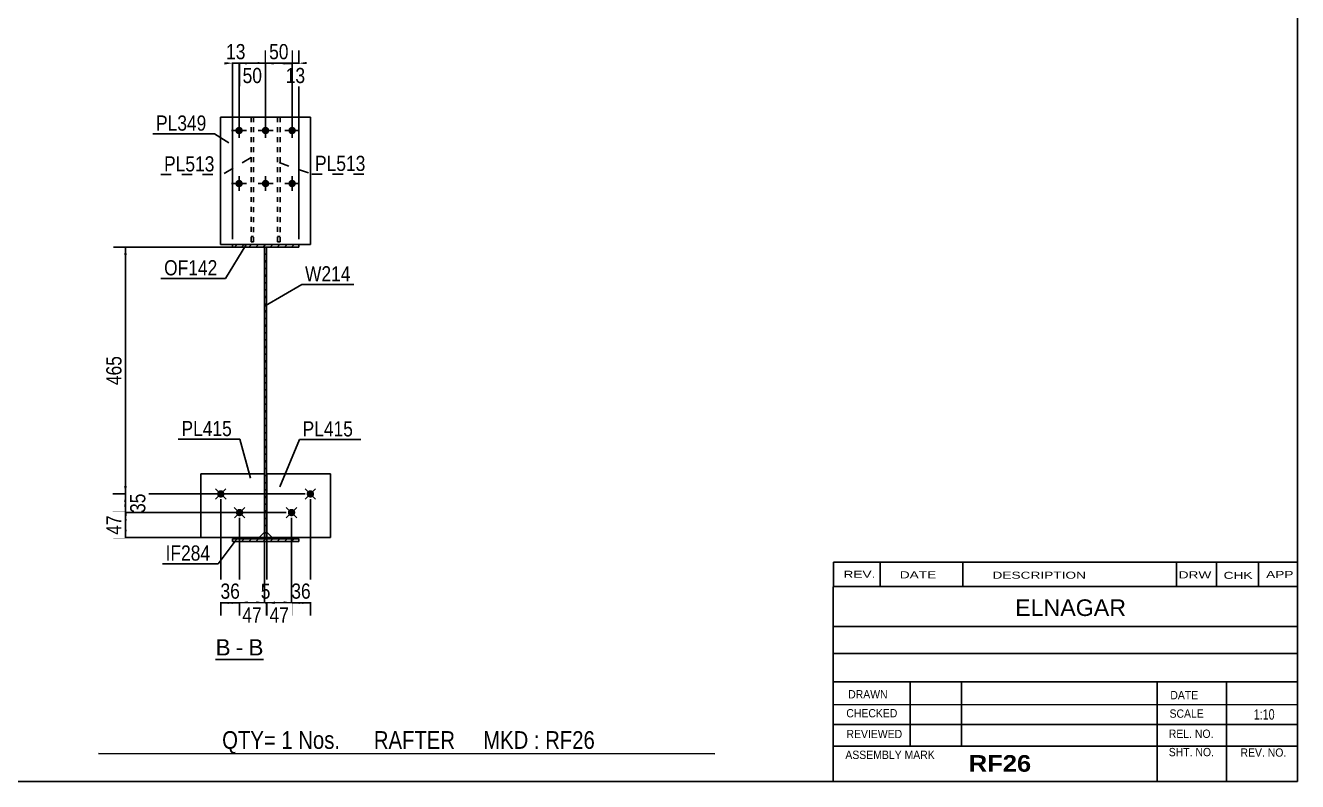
# Model space of a CAD drawing. Header units: millimetres. Extents: x -34 to 369, y -194 to 83.
# Drawn here: x 128.8 to 368.8, y -194.2 to -51.6 of the extents above; entities that cross this region are included whole.
import ezdxf

# ---------------------------------------------------------------- set-up
doc = ezdxf.new("R2010")
doc.units = ezdxf.units.MM
doc.linetypes.add('DXK_LINE_DOT1', pattern=[1.8814, 0.9407, -0.9407])
doc.linetypes.add('DXK_LINE_DOT2', pattern=[3.9198, 1.9599, -1.9599])
doc.styles.add('Arial', font='ARIAL.TTF', dxfattribs={"height": 0.2})
doc.styles.add('Arial Bold', font='ARIALBD.TTF', dxfattribs={"height": 0.2})
doc.styles.add('Arial Narrow', font='ARIALN.TTF', dxfattribs={"height": 0.2})

# ---------------------------------------------------------------- blocks, each defined once
blk = doc.blocks.new('Unknown-627303152-1210')
at = {"color": 5, "linetype": 'Continuous'}
for p, q in [((368.76, -194.25), (368.76, 82.75)), ((-31.24, -194.25), (368.76, -194.25))]:
    blk.add_line(p, q, dxfattribs=at)
blk = doc.blocks.new('Unknown-627303152-15 - 1230')
at = {"color": 7, "linetype": 'Continuous'}
blk.add_line((164.68, -171.21), (173.71, -171.21), dxfattribs=at)
at = {"color": 0, "linetype": 'Continuous'}
blk.add_wipeout([(167.53, -170.46), (167.53, -167.26), (164.68, -167.26), (164.68, -170.46)], dxfattribs=at)
blk.add_wipeout([(169.91, -170.46), (169.91, -167.26), (168.49, -167.26), (168.49, -170.46)], dxfattribs=at)
at = {"color": 96, "linetype": 'Continuous', "style": 'Arial'}
blk.add_text('B', height=3.06, dxfattribs=at).set_placement((164.68, -170.46))
at = {"color": 0, "linetype": 'Continuous'}
blk.add_wipeout([(173.71, -170.46), (173.71, -167.26), (170.87, -167.26), (170.87, -170.46)], dxfattribs=at)
at = {"color": 96, "linetype": 'Continuous', "style": 'Arial'}
for s, p in [('B', (170.87, -170.46)), ('-', (168.49, -170.46))]:
    blk.add_text(s, height=3.06, dxfattribs=at).set_placement(p)
blk = doc.blocks.new('Bolt-627303152-1239 - 1230')
at = {"linetype": 'Continuous'}
for points in [[(182.57, -139.3), (182.72, -139.32), (182.86, -139.36), (182.98, -139.43), (183.09, -139.53), (183.18, -139.65), (183.24, -139.78), (183.27, -139.93), (183.27, -140.07), (183.24, -140.22), (183.18, -140.35), (183.09, -140.47), (182.98, -140.57), (182.86, -140.64), (182.72, -140.68), (182.57, -140.7), (182.42, -140.68), (182.29, -140.64), (182.16, -140.57), (182.05, -140.47), (181.96, -140.35), (181.9, -140.22), (181.87, -140.07), (181.87, -139.93), (181.9, -139.78), (181.96, -139.65), (182.05, -139.53), (182.16, -139.43), (182.29, -139.36), (182.42, -139.32)], [(179.02, -142.82), (179.16, -142.84), (179.3, -142.88), (179.43, -142.95), (179.54, -143.05), (179.63, -143.17), (179.68, -143.3), (179.72, -143.45), (179.72, -143.59), (179.68, -143.74), (179.63, -143.87), (179.54, -143.99), (179.43, -144.09), (179.3, -144.16), (179.16, -144.2), (179.02, -144.22), (178.87, -144.2), (178.73, -144.16), (178.61, -144.09), (178.5, -143.99), (178.41, -143.87), (178.35, -143.74), (178.32, -143.59), (178.32, -143.45), (178.35, -143.3), (178.41, -143.17), (178.5, -143.05), (178.61, -142.95), (178.73, -142.88), (178.87, -142.84)]]:
    blk.add_hatch(color=3, dxfattribs=at).paths.add_polyline_path(points)
at = {"color": 3, "linetype": 'Continuous'}
for p, q in [((183.56, -139.01), (181.58, -140.99)), ((183.56, -140.99), (181.58, -139.01)), ((180.01, -142.53), (178.02, -144.51)), ((180, -144.51), (178.03, -142.53))]:
    blk.add_line(p, q, dxfattribs=at)
blk = doc.blocks.new('Bolt-627303152-1240 - 1230')
at = {"linetype": 'Continuous'}
for points in [[(165.67, -139.3), (165.81, -139.32), (165.95, -139.36), (166.08, -139.43), (166.19, -139.53), (166.27, -139.65), (166.33, -139.78), (166.36, -139.93), (166.36, -140.07), (166.33, -140.22), (166.27, -140.35), (166.19, -140.47), (166.08, -140.57), (165.95, -140.64), (165.81, -140.68), (165.67, -140.7), (165.52, -140.68), (165.38, -140.64), (165.26, -140.57), (165.15, -140.47), (165.06, -140.35), (165, -140.22), (164.97, -140.07), (164.97, -139.93), (165, -139.78), (165.06, -139.65), (165.15, -139.53), (165.26, -139.43), (165.38, -139.36), (165.52, -139.32)], [(169.22, -142.82), (169.36, -142.84), (169.5, -142.88), (169.63, -142.95), (169.74, -143.05), (169.83, -143.17), (169.88, -143.3), (169.92, -143.45), (169.92, -143.59), (169.88, -143.74), (169.83, -143.87), (169.74, -143.99), (169.63, -144.09), (169.5, -144.16), (169.36, -144.2), (169.22, -144.22), (169.07, -144.2), (168.93, -144.16), (168.81, -144.09), (168.7, -143.99), (168.61, -143.87), (168.55, -143.74), (168.52, -143.59), (168.52, -143.45), (168.55, -143.3), (168.61, -143.17), (168.7, -143.05), (168.81, -142.95), (168.93, -142.88), (169.07, -142.84)]]:
    blk.add_hatch(color=3, dxfattribs=at).paths.add_polyline_path(points)
at = {"color": 3, "linetype": 'Continuous'}
for p, q in [((164.67, -139.01), (166.66, -140.99)), ((166.65, -139.01), (164.68, -140.99)), ((168.22, -142.53), (170.21, -144.51)), ((170.2, -142.53), (168.23, -144.51))]:
    blk.add_line(p, q, dxfattribs=at)
blk = doc.blocks.new('Part-627303152-1306 - 1230')
at = {"linetype": 'Continuous'}
h = blk.add_hatch(dxfattribs=at)
h.set_pattern_fill('', scale=0.3, style=0, pattern_type=0)
h.set_pattern_definition([(45, (174.3192, -148.4697), (-0.67352, 0.67352), [])])
h.paths.add_polyline_path([(173.92, -148.47), (174.32, -148.47), (174.32, -93.47), (173.92, -93.47)])
at = {"color": 2, "linetype": 'Continuous'}
for p, q in [((173.92, -148.47), (173.92, -93.47)), ((173.92, -93.47), (174.32, -93.47)), ((174.32, -93.47), (174.32, -148.47)), ((174.32, -148.47), (173.92, -148.47))]:
    blk.add_line(p, q, dxfattribs=at)
blk = doc.blocks.new('Bolt-627303152-1241 - 1230')
at = {"linetype": 'Continuous'}
for points in [[(169.12, -70.77), (169.26, -70.78), (169.4, -70.83), (169.53, -70.9), (169.64, -71), (169.73, -71.12), (169.78, -71.25), (169.82, -71.39), (169.82, -71.54), (169.78, -71.68), (169.73, -71.82), (169.64, -71.94), (169.53, -72.03), (169.4, -72.11), (169.26, -72.15), (169.12, -72.17), (168.97, -72.15), (168.83, -72.11), (168.71, -72.03), (168.6, -71.94), (168.51, -71.82), (168.45, -71.68), (168.42, -71.54), (168.42, -71.39), (168.45, -71.25), (168.51, -71.12), (168.6, -71), (168.71, -70.9), (168.83, -70.83), (168.97, -70.78)], [(174.12, -70.77), (174.26, -70.78), (174.4, -70.83), (174.53, -70.9), (174.64, -71), (174.73, -71.12), (174.78, -71.25), (174.82, -71.39), (174.82, -71.54), (174.78, -71.68), (174.73, -71.82), (174.64, -71.94), (174.53, -72.03), (174.4, -72.11), (174.26, -72.15), (174.12, -72.17), (173.97, -72.15), (173.83, -72.11), (173.71, -72.03), (173.6, -71.94), (173.51, -71.82), (173.45, -71.68), (173.42, -71.54), (173.42, -71.39), (173.45, -71.25), (173.51, -71.12), (173.6, -71), (173.71, -70.9), (173.83, -70.83), (173.97, -70.78)], [(179.12, -70.77), (179.26, -70.78), (179.4, -70.83), (179.53, -70.9), (179.64, -71), (179.73, -71.12), (179.78, -71.25), (179.82, -71.39), (179.82, -71.54), (179.78, -71.68), (179.73, -71.82), (179.64, -71.94), (179.53, -72.03), (179.4, -72.11), (179.26, -72.15), (179.12, -72.17), (178.97, -72.15), (178.83, -72.11), (178.71, -72.03), (178.6, -71.94), (178.51, -71.82), (178.45, -71.68), (178.42, -71.54), (178.42, -71.39), (178.45, -71.25), (178.51, -71.12), (178.6, -71), (178.71, -70.9), (178.83, -70.83), (178.97, -70.78)], [(169.12, -80.77), (169.26, -80.78), (169.4, -80.83), (169.53, -80.9), (169.64, -81), (169.73, -81.12), (169.78, -81.25), (169.82, -81.39), (169.82, -81.54), (169.78, -81.68), (169.73, -81.82), (169.64, -81.94), (169.53, -82.03), (169.4, -82.11), (169.26, -82.15), (169.12, -82.17), (168.97, -82.15), (168.83, -82.11), (168.71, -82.03), (168.6, -81.94), (168.51, -81.82), (168.45, -81.68), (168.42, -81.54), (168.42, -81.39), (168.45, -81.25), (168.51, -81.12), (168.6, -81), (168.71, -80.9), (168.83, -80.83), (168.97, -80.78)], [(174.12, -80.77), (174.26, -80.78), (174.4, -80.83), (174.53, -80.9), (174.64, -81), (174.73, -81.12), (174.78, -81.25), (174.82, -81.39), (174.82, -81.54), (174.78, -81.68), (174.73, -81.82), (174.64, -81.94), (174.53, -82.03), (174.4, -82.11), (174.26, -82.15), (174.12, -82.17), (173.97, -82.15), (173.83, -82.11), (173.71, -82.03), (173.6, -81.94), (173.51, -81.82), (173.45, -81.68), (173.42, -81.54), (173.42, -81.39), (173.45, -81.25), (173.51, -81.12), (173.6, -81), (173.71, -80.9), (173.83, -80.83), (173.97, -80.78)], [(179.12, -80.77), (179.26, -80.78), (179.4, -80.83), (179.53, -80.9), (179.64, -81), (179.73, -81.12), (179.78, -81.25), (179.82, -81.39), (179.82, -81.54), (179.78, -81.68), (179.73, -81.82), (179.64, -81.94), (179.53, -82.03), (179.4, -82.11), (179.26, -82.15), (179.12, -82.17), (178.97, -82.15), (178.83, -82.11), (178.71, -82.03), (178.6, -81.94), (178.51, -81.82), (178.45, -81.68), (178.42, -81.54), (178.42, -81.39), (178.45, -81.25), (178.51, -81.12), (178.6, -81), (178.71, -80.9), (178.83, -80.83), (178.97, -80.78)]]:
    blk.add_hatch(color=3, dxfattribs=at).paths.add_polyline_path(points)
at = {"color": 3, "linetype": 'Continuous'}
for p, q in [((170.52, -71.47), (167.72, -71.47)), ((169.12, -70.07), (169.12, -72.87)), ((175.52, -71.47), (172.72, -71.47)), ((174.12, -70.07), (174.12, -72.87)), ((180.52, -71.47), (177.72, -71.47)), ((179.12, -70.07), (179.12, -72.87)), ((170.52, -81.47), (167.72, -81.47)), ((169.12, -80.07), (169.12, -82.87)), ((175.52, -81.47), (172.72, -81.47)), ((174.12, -80.07), (174.12, -82.87)), ((180.52, -81.47), (177.72, -81.47)), ((179.12, -80.07), (179.12, -82.87))]:
    blk.add_line(p, q, dxfattribs=at)
blk = doc.blocks.new('Part-627303152-1334 - 1230')
at = {"color": 2, "linetype": 'Continuous'}
for p, q in [((174.35, -136.22), (174.35, -136.22)), ((174.35, -147.22), (174.35, -136.22)), ((174.35, -136.22), (186.35, -136.22)), ((186.35, -136.22), (186.35, -136.22)), ((186.35, -136.22), (186.35, -148.22)), ((174.35, -147.22), (174.35, -147.22)), ((175.35, -148.22), (174.35, -147.22)), ((175.35, -148.22), (175.35, -148.22)), ((175.35, -148.22), (186.35, -148.22)), ((186.35, -148.22), (186.35, -148.22))]:
    blk.add_line(p, q, dxfattribs=at)
at = {"color": 7, "linetype": 'DXK_LINE_DOT1'}
for p, q in [((174.35, -136.22), (186.35, -136.22)), ((175.35, -148.22), (174.35, -147.22)), ((186.35, -148.22), (175.35, -148.22))]:
    blk.add_line(p, q, dxfattribs=at)
blk = doc.blocks.new('Part-627303152-1339 - 1230')
at = {"color": 2, "linetype": 'Continuous'}
for p, q in [((161.89, -136.22), (161.89, -136.22)), ((161.89, -148.22), (161.89, -136.22)), ((161.89, -136.22), (173.89, -136.22)), ((173.89, -136.22), (173.89, -136.22)), ((173.89, -136.22), (173.89, -147.22)), ((161.89, -148.22), (161.89, -148.22)), ((172.89, -148.22), (161.89, -148.22)), ((172.89, -148.22), (173.89, -147.22)), ((172.89, -148.22), (172.89, -148.22)), ((173.89, -147.22), (173.89, -147.22))]:
    blk.add_line(p, q, dxfattribs=at)
at = {"color": 7, "linetype": 'DXK_LINE_DOT1'}
for p, q in [((161.89, -136.22), (173.89, -136.22)), ((172.89, -148.22), (161.89, -148.22)), ((173.89, -147.22), (172.89, -148.22))]:
    blk.add_line(p, q, dxfattribs=at)
blk = doc.blocks.new('Part-627303152-2517 - 1230')
at = {"color": 7, "linetype": 'DXK_LINE_DOT1'}
for p, q in [((176.37, -92.47), (176.37, -68.97)), ((176.87, -68.97), (176.87, -92.47)), ((176.37, -91.47), (176.87, -91.47)), ((176.37, -92.47), (176.87, -92.47))]:
    blk.add_line(p, q, dxfattribs=at)
blk = doc.blocks.new('Part-627303152-1361 - 1230')
at = {"color": 2, "linetype": 'Continuous'}
for p, q in [((165.62, -68.97), (165.62, -68.97)), ((165.62, -68.97), (182.62, -68.97)), ((165.62, -68.97), (165.62, -92.97)), ((182.62, -68.97), (182.62, -68.97)), ((182.62, -68.97), (182.62, -92.97)), ((165.62, -92.97), (167.87, -92.97)), ((165.62, -92.97), (165.62, -92.97)), ((182.62, -92.97), (180.37, -92.97)), ((182.62, -92.97), (182.62, -92.97))]:
    blk.add_line(p, q, dxfattribs=at)
at = {"color": 7, "linetype": 'DXK_LINE_DOT1'}
for p, q in [((182.62, -68.97), (165.62, -68.97)), ((165.62, -68.97), (165.62, -68.97)), ((167.87, -92.97), (165.62, -92.97)), ((180.37, -92.97), (167.87, -92.97)), ((182.62, -92.97), (180.37, -92.97))]:
    blk.add_line(p, q, dxfattribs=at)
blk = doc.blocks.new('Part-627303152-1406 - 1230')
at = {"linetype": 'Continuous'}
h = blk.add_hatch(dxfattribs=at)
h.set_pattern_fill('', scale=0.3, style=0, pattern_type=0)
h.set_pattern_definition([(45, (180.3692, -148.9698), (-0.67352, 0.67352), [])])
h.paths.add_polyline_path([(167.87, -148.97), (180.37, -148.97), (180.37, -148.47), (167.87, -148.47)])
at = {"color": 2, "linetype": 'Continuous'}
for p, q in [((167.87, -148.97), (167.87, -148.47)), ((167.87, -148.47), (180.37, -148.47)), ((180.37, -148.47), (180.37, -148.97)), ((180.37, -148.97), (167.87, -148.97))]:
    blk.add_line(p, q, dxfattribs=at)
blk = doc.blocks.new('Part-627303152-1432 - 1230')
at = {"linetype": 'Continuous'}
h = blk.add_hatch(dxfattribs=at)
h.set_pattern_fill('', scale=0.3, style=0, pattern_type=0)
h.set_pattern_definition([(45, (180.3692, -93.4697), (-0.67352, 0.67352), [])])
h.paths.add_polyline_path([(167.87, -93.47), (180.37, -93.47), (180.37, -92.97), (167.87, -92.97)])
at = {"color": 2, "linetype": 'Continuous'}
for p, q in [((167.87, -93.47), (167.87, -92.97)), ((167.87, -92.97), (180.37, -92.97)), ((180.37, -93.47), (167.87, -93.47)), ((180.37, -92.97), (180.37, -93.47))]:
    blk.add_line(p, q, dxfattribs=at)
blk = doc.blocks.new('Part-627303152-2506 - 1230')
at = {"color": 7, "linetype": 'DXK_LINE_DOT1'}
for p, q in [((171.37, -92.47), (171.37, -68.97)), ((171.87, -68.97), (171.87, -92.47)), ((171.37, -91.47), (171.87, -91.47)), ((171.37, -92.47), (171.87, -92.47))]:
    blk.add_line(p, q, dxfattribs=at)
blk = doc.blocks.new('StraightDimension-627303152-10418 - 1230')
at = {"linetype": 'Continuous'}
for points in [[(180.52, -160.76), (179.02, -160.51), (180.52, -160.26)], [(181.07, -160.26), (182.57, -160.51), (181.07, -160.76)]]:
    blk.add_hatch(color=7, dxfattribs=at).paths.add_polyline_path(points)
at = {"color": 7, "linetype": 'Continuous'}
for p, q in [((182.57, -141), (182.57, -162.91)), ((179.02, -144.52), (179.02, -162.91)), ((179.02, -160.51), (182.57, -160.51))]:
    blk.add_line(p, q, dxfattribs=at)
at = {"color": 0}
blk.add_wipeout([(183.22, -160.36), (183.22, -156.16), (178.37, -156.16), (178.37, -160.36)], dxfattribs=at)
at = {"color": 3, "style": 'Arial Narrow'}
blk.add_text('36', height=2.863, dxfattribs=at).set_placement((178.97, -159.76))
blk = doc.blocks.new('StraightDimension-627303152-5157 - 1230')
at = {"linetype": 'Continuous'}
for points in [[(170.62, -59.02), (169.12, -58.77), (170.62, -58.52)], [(172.62, -58.52), (174.12, -58.77), (172.62, -59.02)]]:
    blk.add_hatch(color=7, dxfattribs=at).paths.add_polyline_path(points)
at = {"color": 7, "linetype": 'Continuous'}
for p, q in [((169.12, -70.47), (169.12, -56.37)), ((174.12, -70.47), (174.12, -56.37)), ((169.12, -58.77), (174.12, -58.77))]:
    blk.add_line(p, q, dxfattribs=at)
at = {"color": 0}
blk.add_wipeout([(174.05, -63.12), (174.05, -58.92), (169.19, -58.92), (169.19, -63.12)], dxfattribs=at)
at = {"color": 3, "style": 'Arial Narrow'}
blk.add_text('50', height=2.863, dxfattribs=at).set_placement((169.79, -62.52))
blk = doc.blocks.new('StraightDimension-627303152-5155 - 1230')
at = {"linetype": 'Continuous'}
for points in [[(177.62, -58.52), (179.12, -58.77), (177.62, -59.02)], [(181.87, -59.02), (180.37, -58.77), (181.87, -58.52)]]:
    blk.add_hatch(color=7, dxfattribs=at).paths.add_polyline_path(points)
at = {"color": 7, "linetype": 'Continuous'}
for p, q in [((179.12, -70.47), (179.12, -56.37)), ((180.37, -91.97), (180.37, -56.37)), ((179.12, -58.77), (180.37, -58.77))]:
    blk.add_line(p, q, dxfattribs=at)
at = {"color": 0}
blk.add_wipeout([(182.17, -63.12), (182.17, -58.92), (177.32, -58.92), (177.32, -63.12)], dxfattribs=at)
at = {"color": 3, "style": 'Arial Narrow'}
blk.add_text('13', height=2.863, dxfattribs=at).set_placement((177.92, -62.52))
blk = doc.blocks.new('StraightDimension-627303152-5156 - 1230')
at = {"linetype": 'Continuous'}
for points in [[(175.62, -59.02), (174.12, -58.77), (175.62, -58.52)], [(177.62, -58.52), (179.12, -58.77), (177.62, -59.02)]]:
    blk.add_hatch(color=7, dxfattribs=at).paths.add_polyline_path(points)
at = {"color": 7, "linetype": 'Continuous'}
for p, q in [((174.12, -70.47), (174.12, -56.52)), ((179.12, -70.47), (179.12, -56.52)), ((174.12, -58.77), (179.12, -58.77))]:
    blk.add_line(p, q, dxfattribs=at)
at = {"color": 0}
blk.add_wipeout([(179.05, -58.62), (179.05, -54.42), (174.19, -54.42), (174.19, -58.62)], dxfattribs=at)
at = {"color": 3, "style": 'Arial Narrow'}
blk.add_text('50', height=2.863, dxfattribs=at).set_placement((174.79, -58.02))
blk = doc.blocks.new('StraightDimension-627303152-5158 - 1230')
at = {"linetype": 'Continuous'}
for points in [[(166.37, -58.52), (167.87, -58.77), (166.37, -59.02)], [(170.62, -59.02), (169.12, -58.77), (170.62, -58.52)]]:
    blk.add_hatch(color=7, dxfattribs=at).paths.add_polyline_path(points)
at = {"color": 7, "linetype": 'Continuous'}
for p, q in [((167.87, -91.97), (167.87, -56.52)), ((169.12, -70.47), (169.12, -56.52)), ((167.87, -58.77), (169.12, -58.77))]:
    blk.add_line(p, q, dxfattribs=at)
at = {"color": 0}
blk.add_wipeout([(170.92, -58.62), (170.92, -54.42), (166.07, -54.42), (166.07, -58.62)], dxfattribs=at)
at = {"color": 3, "style": 'Arial Narrow'}
blk.add_text('13', height=2.863, dxfattribs=at).set_placement((166.67, -58.02))
blk = doc.blocks.new('StraightDimension-627303152-7655 - 1230')
at = {"linetype": 'Continuous'}
for points in [[(147.44, -94.97), (147.69, -93.47), (147.94, -94.97)], [(147.94, -138.5), (147.69, -140), (147.44, -138.5)]]:
    blk.add_hatch(color=7, dxfattribs=at).paths.add_polyline_path(points)
at = {"color": 7, "linetype": 'Continuous'}
for p, q in [((179.37, -93.47), (145.44, -93.47)), ((147.69, -140), (147.69, -93.47)), ((181.57, -140), (145.44, -140))]:
    blk.add_line(p, q, dxfattribs=at)
at = {"color": 0}
blk.add_wipeout([(147.54, -113.39), (143.34, -113.39), (143.34, -120.08), (147.54, -120.08)], dxfattribs=at)
at = {"color": 3, "style": 'Arial Narrow'}
blk.add_text('465', height=2.863, rotation=90.0002, dxfattribs=at).set_placement((146.94, -119.48))
blk = doc.blocks.new('StraightDimension-627303152-10419 - 1230')
at = {"linetype": 'Continuous'}
for points in [[(175.85, -160.76), (174.35, -160.51), (175.85, -160.26)], [(177.52, -160.26), (179.02, -160.51), (177.52, -160.76)]]:
    blk.add_hatch(color=7, dxfattribs=at).paths.add_polyline_path(points)
at = {"color": 7, "linetype": 'Continuous'}
for p, q in [((174.35, -144.52), (174.35, -162.76)), ((179.02, -144.52), (179.02, -162.76)), ((174.35, -160.51), (179.02, -160.51))]:
    blk.add_line(p, q, dxfattribs=at)
at = {"color": 0}
blk.add_wipeout([(179.11, -164.86), (179.11, -160.66), (174.26, -160.66), (174.26, -164.86)], dxfattribs=at)
at = {"color": 3, "style": 'Arial Narrow'}
blk.add_text('47', height=2.863, dxfattribs=at).set_placement((174.86, -164.26))
blk = doc.blocks.new('StraightDimension-627303152-7656 - 1230')
at = {"linetype": 'Continuous'}
for points in [[(147.44, -141.5), (147.69, -140), (147.94, -141.5)], [(147.94, -142.02), (147.69, -143.52), (147.44, -142.02)]]:
    blk.add_hatch(color=7, dxfattribs=at).paths.add_polyline_path(points)
at = {"color": 7, "linetype": 'Continuous'}
for p, q in [((181.57, -140), (145.29, -140)), ((147.69, -143.52), (147.69, -140)), ((178.02, -143.52), (145.29, -143.52))]:
    blk.add_line(p, q, dxfattribs=at)
at = {"color": 0}
blk.add_wipeout([(152.04, -139.33), (147.84, -139.33), (147.84, -144.19), (152.04, -144.19)], dxfattribs=at)
at = {"color": 3, "style": 'Arial Narrow'}
blk.add_text('35', height=2.863, rotation=90.0002, dxfattribs=at).set_placement((151.44, -143.59))
blk = doc.blocks.new('StraightDimension-627303152-7657 - 1230')
at = {"linetype": 'Continuous'}
for points in [[(147.44, -145.02), (147.69, -143.52), (147.94, -145.02)], [(147.94, -146.72), (147.69, -148.22), (147.44, -146.72)]]:
    blk.add_hatch(color=7, dxfattribs=at).paths.add_polyline_path(points)
at = {"color": 7, "linetype": 'Continuous'}
for p, q in [((178.02, -143.52), (145.44, -143.52)), ((147.69, -148.22), (147.69, -143.52)), ((185.35, -148.22), (145.44, -148.22))]:
    blk.add_line(p, q, dxfattribs=at)
at = {"color": 0}
blk.add_wipeout([(147.54, -143.44), (143.34, -143.44), (143.34, -148.3), (147.54, -148.3)], dxfattribs=at)
at = {"color": 3, "style": 'Arial Narrow'}
blk.add_text('47', height=2.863, rotation=90.0002, dxfattribs=at).set_placement((146.94, -147.7))
blk = doc.blocks.new('StraightDimension-627303152-10420 - 1230')
at = {"linetype": 'Continuous'}
for points in [[(172.39, -160.26), (173.89, -160.51), (172.39, -160.76)], [(175.85, -160.76), (174.35, -160.51), (175.85, -160.26)]]:
    blk.add_hatch(color=7, dxfattribs=at).paths.add_polyline_path(points)
at = {"color": 7, "linetype": 'Continuous'}
for p, q in [((173.89, -144.52), (173.89, -162.91)), ((174.35, -144.52), (174.35, -162.91)), ((173.89, -160.51), (174.35, -160.51))]:
    blk.add_line(p, q, dxfattribs=at)
at = {"color": 0}
blk.add_wipeout([(175.63, -160.36), (175.63, -156.16), (172.61, -156.16), (172.61, -160.36)], dxfattribs=at)
at = {"color": 3, "style": 'Arial Narrow'}
blk.add_text('5', height=2.86, dxfattribs=at).set_placement((173.21, -159.76))
blk = doc.blocks.new('StraightDimension-627303152-10421 - 1230')
at = {"linetype": 'Continuous'}
for points in [[(170.72, -160.76), (169.22, -160.51), (170.72, -160.26)], [(172.39, -160.26), (173.89, -160.51), (172.39, -160.76)]]:
    blk.add_hatch(color=7, dxfattribs=at).paths.add_polyline_path(points)
at = {"color": 7, "linetype": 'Continuous'}
for p, q in [((169.22, -144.52), (169.22, -162.76)), ((173.89, -144.52), (173.89, -162.76)), ((169.22, -160.51), (173.89, -160.51))]:
    blk.add_line(p, q, dxfattribs=at)
at = {"color": 0}
blk.add_wipeout([(173.98, -164.86), (173.98, -160.66), (169.13, -160.66), (169.13, -164.86)], dxfattribs=at)
at = {"color": 3, "style": 'Arial Narrow'}
blk.add_text('47', height=2.863, dxfattribs=at).set_placement((169.73, -164.26))
blk = doc.blocks.new('StraightDimension-627303152-10422 - 1230')
at = {"linetype": 'Continuous'}
for points in [[(167.17, -160.76), (165.67, -160.51), (167.17, -160.26)], [(167.72, -160.26), (169.22, -160.51), (167.72, -160.76)]]:
    blk.add_hatch(color=7, dxfattribs=at).paths.add_polyline_path(points)
at = {"color": 7, "linetype": 'Continuous'}
for p, q in [((165.67, -141), (165.67, -162.91)), ((169.22, -144.52), (169.22, -162.91)), ((165.67, -160.51), (169.22, -160.51))]:
    blk.add_line(p, q, dxfattribs=at)
at = {"color": 0}
blk.add_wipeout([(169.87, -160.36), (169.87, -156.16), (165.02, -156.16), (165.02, -160.36)], dxfattribs=at)
at = {"color": 3, "style": 'Arial Narrow'}
blk.add_text('36', height=2.863, dxfattribs=at).set_placement((165.62, -159.76))
blk = doc.blocks.new('CBS_CALLOFF-627303152-10474')
at = {"color": 7, "linetype": 'Continuous'}
blk.add_line((142.63, -188.98), (258.87, -189), dxfattribs=at)
at = {"color": 3, "linetype": 'Continuous', "style": 'Arial Narrow'}
blk.add_text('QTY= 1 Nos.      RAFTER     MKD : RF26', height=3.3405, dxfattribs=at).set_placement((165.93, -188.08))
blk = doc.blocks.new('CBS_NAME_BLOG-627303152-10475')
at = {"color": 7, "linetype": 'Continuous'}
for p, q in [((281.16, -157.49), (368.68, -157.49)), ((281.16, -194.2), (281.16, -157.5)), ((281.17, -165.03), (368.68, -165.03)), ((281.24, -170.09), (368.76, -170.09)), ((281.16, -175.46), (368.68, -175.46)), ((295.69, -187.56), (295.69, -175.46)), ((305.37, -187.54), (305.37, -175.47)), ((342.29, -194.2), (342.29, -175.47)), ((355.34, -194.2), (355.34, -175.46)), ((281.17, -179.76), (368.76, -179.74)), ((281.16, -183.5), (368.68, -183.5)), ((281.16, -187.55), (368.68, -187.55)), ((281.16, -194.25), (368.76, -194.25))]:
    blk.add_line(p, q, dxfattribs=at)
at = {"color": 3, "linetype": 'Continuous', "style": 'Arial'}
blk.add_text('ELNAGAR', height=3.133, dxfattribs=at).set_placement((315.49, -163.02))
at = {"color": 3, "linetype": 'Continuous'}
for s, height, style, width, p in [('DRAWN', 1.566, 'Arial', 0.9, (284, -178.57)), ('DATE', 1.566, 'Arial', 0.9, (344.76, -178.73)), ('CHECKED', 1.566, 'Arial', 0.9, (283.65, -182.14)), ('SCALE', 1.566, 'Arial', 0.9, (344.61, -182.21)), ('1:10', 1.957, 'Arial Narrow', 0.9, (360.5, -182.56)), ('REVIEWED', 1.566, 'Arial', 0.9, (283.68, -186.06)), ('REL. NO.', 1.566, 'Arial', 0.9, (344.47, -186.01)), ('ASSEMBLY MARK', 1.5663, 'Arial', 0.9, (283.47, -189.99)), ('RF26', 3.131, 'Arial Bold', 1.1, (306.74, -192.39)), ('SHT. NO.', 1.566, 'Arial', 0.9, (344.46, -189.47)), ('REV. NO.', 1.566, 'Arial', 0.9, (357.99, -189.56))]:
    blk.add_text(s, height=height, dxfattribs=dict(at, style=style, width=width)).set_placement(p)
blk = doc.blocks.new('CBS_REVISION-627303152-10476')
at = {"color": 7, "linetype": 'Continuous'}
for p, q in [((281.25, -152.86), (281.25, -157.49)), ((281.25, -152.87), (368.75, -152.87)), ((290.04, -152.86), (290.04, -157.49)), ((305.64, -152.86), (305.64, -157.43)), ((345.9, -152.86), (345.9, -157.49)), ((353.44, -152.86), (353.44, -157.49)), ((361.38, -152.87), (361.38, -157.49)), ((281.25, -157.49), (368.75, -157.49))]:
    blk.add_line(p, q, dxfattribs=at)
at = {"color": 7, "style": 'Arial Narrow', "width": 1.7}
for s, height, p in [('REV.', 1.326, (283.11, -155.82)), ('DATE', 1.326, (293.73, -155.93)), ('DESCRIPTION', 1.3257, (311.21, -155.99)), ('DRW', 1.326, (346.33, -155.93)), ('CHK', 1.326, (354.81, -156.02)), ('APP', 1.326, (362.82, -155.86))]:
    blk.add_text(s, height=height, dxfattribs=at).set_placement(p)
blk = doc.blocks.new('Mark-627303152-1330 - 1230')
at = {"color": 0}
blk.add_wipeout([(190.61, -129.16), (190.61, -126.16), (181.1, -126.16), (181.1, -129.16)], dxfattribs=at)
blk.add_wipeout([(190.61, -129.16), (190.61, -126.16), (181.1, -126.16), (181.1, -129.16)], dxfattribs=at)
at = {"color": 7, "linetype": 'Continuous'}
for p, q in [((176.78, -138.65), (180.5, -129.76)), ((180.5, -129.76), (192.11, -129.76))]:
    blk.add_line(p, q, dxfattribs=at)
at = {"color": 3, "style": 'Arial Narrow'}
blk.add_text('PL415', height=2.863, dxfattribs=at).set_placement((181.1, -129.16))
blk = doc.blocks.new('Mark-627303152-1301 - 1230')
at = {"color": 0}
blk.add_wipeout([(190.14, -99.92), (190.14, -96.92), (181.56, -96.92), (181.56, -99.92)], dxfattribs=at)
blk.add_wipeout([(190.14, -99.92), (190.14, -96.92), (181.56, -96.92), (181.56, -99.92)], dxfattribs=at)
at = {"color": 7, "linetype": 'Continuous'}
for p, q in [((174.03, -104.52), (180.96, -100.52)), ((180.96, -100.52), (190.74, -100.52))]:
    blk.add_line(p, q, dxfattribs=at)
at = {"color": 3, "style": 'Arial Narrow'}
blk.add_text('W214', height=2.863, dxfattribs=at).set_placement((181.56, -99.92))
blk = doc.blocks.new('Mark-627303152-1335 - 1230')
at = {"color": 7, "linetype": 'Continuous'}
blk.add_line((171.3, -137.05), (169.26, -129.7), dxfattribs=at)
at = {"color": 0}
blk.add_wipeout([(167.76, -129.1), (167.76, -126.1), (158.26, -126.1), (158.26, -129.1)], dxfattribs=at)
blk.add_wipeout([(167.76, -129.1), (167.76, -126.1), (158.26, -126.1), (158.26, -129.1)], dxfattribs=at)
at = {"color": 7, "linetype": 'Continuous'}
blk.add_line((157.66, -129.7), (169.26, -129.7), dxfattribs=at)
at = {"color": 3, "style": 'Arial Narrow'}
blk.add_text('PL415', height=2.863, dxfattribs=at).set_placement((158.26, -129.1))
blk = doc.blocks.new('Mark-627303152-1357 - 1230')
at = {"color": 7, "linetype": 'Continuous'}
blk.add_line((167.18, -73.8), (164.46, -72.09), dxfattribs=at)
at = {"color": 0}
blk.add_wipeout([(162.96, -71.49), (162.96, -68.49), (153.46, -68.49), (153.46, -71.49)], dxfattribs=at)
blk.add_wipeout([(162.96, -71.49), (162.96, -68.49), (153.46, -68.49), (153.46, -71.49)], dxfattribs=at)
at = {"color": 7, "linetype": 'Continuous'}
blk.add_line((152.86, -72.09), (164.46, -72.09), dxfattribs=at)
at = {"color": 3, "style": 'Arial Narrow'}
blk.add_text('PL349', height=2.863, dxfattribs=at).set_placement((153.46, -71.49))
blk = doc.blocks.new('Mark-627303152-5210 - 1230')
at = {"color": 7, "linetype": 'DXK_LINE_DOT2'}
blk.add_line((171.37, -76.54), (165.98, -79.79), dxfattribs=at)
at = {"color": 0}
blk.add_wipeout([(164.48, -79.19), (164.48, -76.19), (154.98, -76.19), (154.98, -79.19)], dxfattribs=at)
blk.add_wipeout([(164.48, -79.19), (164.48, -76.19), (154.98, -76.19), (154.98, -79.19)], dxfattribs=at)
at = {"color": 7, "linetype": 'DXK_LINE_DOT2'}
blk.add_line((154.38, -79.79), (165.98, -79.79), dxfattribs=at)
at = {"color": 3, "style": 'Arial Narrow'}
blk.add_text('PL513', height=2.863, dxfattribs=at).set_placement((154.98, -79.19))
blk = doc.blocks.new('Mark-627303152-1402 - 1230')
at = {"color": 7, "linetype": 'Continuous'}
blk.add_line((168.37, -148.92), (165.16, -153.18), dxfattribs=at)
at = {"color": 0}
blk.add_wipeout([(163.66, -152.58), (163.66, -149.58), (155.26, -149.58), (155.26, -152.58)], dxfattribs=at)
blk.add_wipeout([(163.66, -152.58), (163.66, -149.58), (155.26, -149.58), (155.26, -152.58)], dxfattribs=at)
at = {"color": 7, "linetype": 'Continuous'}
blk.add_line((154.66, -153.18), (165.16, -153.18), dxfattribs=at)
at = {"color": 3, "style": 'Arial Narrow'}
blk.add_text('IF284', height=2.863, dxfattribs=at).set_placement((155.26, -152.58))
blk = doc.blocks.new('Mark-627303152-5207 - 1230')
at = {"color": 7, "linetype": 'Continuous'}
blk.add_line((170.4, -93.1), (166.53, -99.38), dxfattribs=at)
at = {"color": 0}
blk.add_wipeout([(165.03, -98.78), (165.03, -95.78), (154.98, -95.78), (154.98, -98.78)], dxfattribs=at)
blk.add_wipeout([(165.03, -98.78), (165.03, -95.78), (154.98, -95.78), (154.98, -98.78)], dxfattribs=at)
at = {"color": 7, "linetype": 'Continuous'}
blk.add_line((154.38, -99.38), (166.53, -99.38), dxfattribs=at)
at = {"color": 3, "style": 'Arial Narrow'}
blk.add_text('OF142', height=2.863, dxfattribs=at).set_placement((154.98, -98.78))
blk = doc.blocks.new('Mark-627303152-5213 - 1230')
at = {"color": 0}
blk.add_wipeout([(192.95, -79.09), (192.95, -76.09), (183.45, -76.09), (183.45, -79.09)], dxfattribs=at)
blk.add_wipeout([(192.95, -79.09), (192.95, -76.09), (183.45, -76.09), (183.45, -79.09)], dxfattribs=at)
at = {"color": 7, "linetype": 'DXK_LINE_DOT2'}
for p, q in [((176.66, -77.51), (182.85, -79.69)), ((182.85, -79.69), (194.45, -79.69))]:
    blk.add_line(p, q, dxfattribs=at)
at = {"color": 3, "style": 'Arial Narrow'}
blk.add_text('PL513', height=2.863, dxfattribs=at).set_placement((183.45, -79.09))

msp = doc.modelspace()

# ---------------------------------------------------------------- block references
for name in ['Unknown-627303152-1210', 'Part-627303152-1361 - 1230', 'Part-627303152-2506 - 1230', 'Part-627303152-2517 - 1230', 'Bolt-627303152-1241 - 1230', 'Part-627303152-1432 - 1230', 'Part-627303152-1306 - 1230', 'Part-627303152-1339 - 1230', 'Part-627303152-1334 - 1230', 'Bolt-627303152-1240 - 1230', 'Bolt-627303152-1239 - 1230', 'Part-627303152-1406 - 1230', 'CBS_REVISION-627303152-10476', 'CBS_NAME_BLOG-627303152-10475', 'CBS_CALLOFF-627303152-10474']:
    msp.add_blockref(name, (0, 0))

# ---------------------------------------------------------------- next in the draw order: block references
for name in ['StraightDimension-627303152-5157 - 1230', 'StraightDimension-627303152-5155 - 1230', 'StraightDimension-627303152-10418 - 1230', 'Unknown-627303152-15 - 1230']:
    msp.add_blockref(name, (0, 0))

# ---------------------------------------------------------------- next in the draw order: block references
for name in ['StraightDimension-627303152-5158 - 1230', 'StraightDimension-627303152-5156 - 1230', 'Mark-627303152-5213 - 1230', 'StraightDimension-627303152-7655 - 1230', 'StraightDimension-627303152-10419 - 1230']:
    msp.add_blockref(name, (0, 0))

# ---------------------------------------------------------------- next in the draw order: block references
for name in ['Mark-627303152-1357 - 1230', 'Mark-627303152-5210 - 1230', 'Mark-627303152-5207 - 1230', 'Mark-627303152-1301 - 1230', 'Mark-627303152-1335 - 1230', 'StraightDimension-627303152-7656 - 1230']:
    msp.add_blockref(name, (0, 0))

# ---------------------------------------------------------------- next in the draw order: block references
for name in ['Mark-627303152-1330 - 1230', 'StraightDimension-627303152-7657 - 1230']:
    msp.add_blockref(name, (0, 0))

# ---------------------------------------------------------------- next in the draw order: block references
msp.add_blockref('StraightDimension-627303152-10420 - 1230', (0, 0))

# ---------------------------------------------------------------- next in the draw order: block references
msp.add_blockref('StraightDimension-627303152-10421 - 1230', (0, 0))

# ---------------------------------------------------------------- next in the draw order: block references
msp.add_blockref('StraightDimension-627303152-10422 - 1230', (0, 0))

# ---------------------------------------------------------------- next in the draw order: block references
msp.add_blockref('Mark-627303152-1402 - 1230', (0, 0))

doc.saveas('drawing.dxf')
